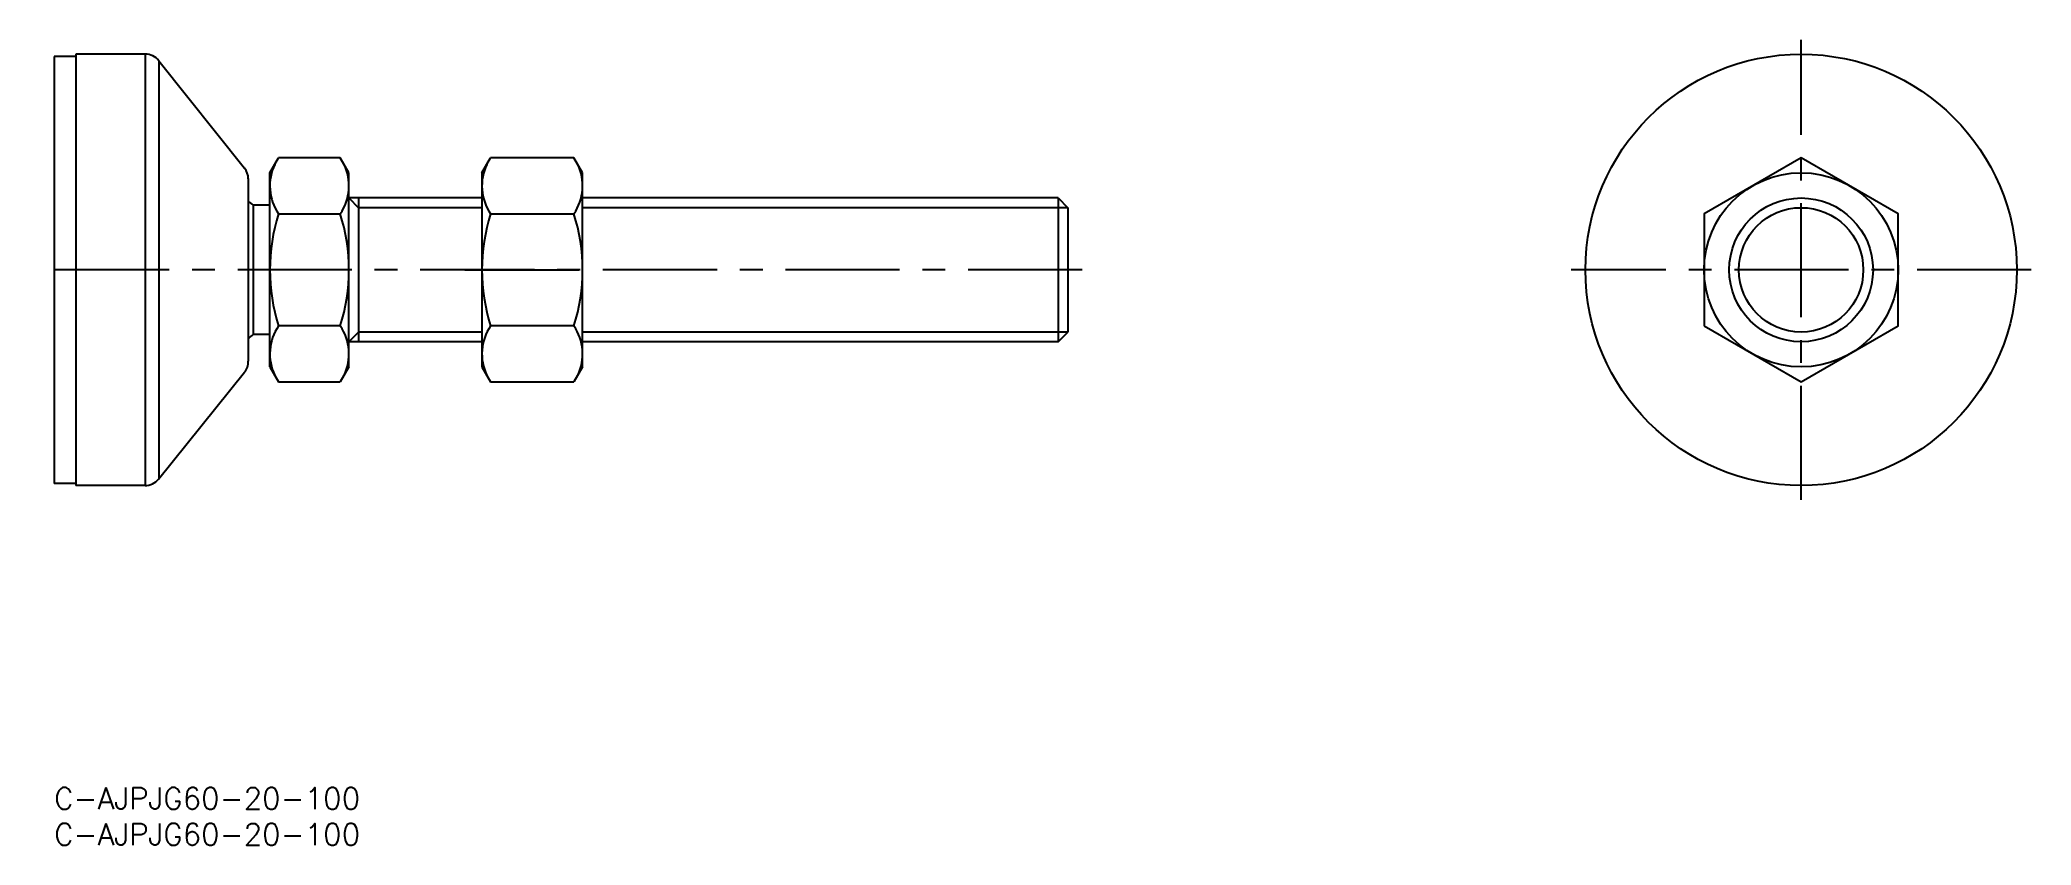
# Model space of a CAD drawing. Extents: x -2 to 275, y -8 to 104.
import ezdxf

# ---------------------------------------------------------------- set-up
doc = ezdxf.new("R2010")
doc.units = 0
doc.header["$LTSCALE"] = 0.5
doc.linetypes.add('CENTER', pattern=[50.8, 31.75, -6.35, 6.35, -6.35])
doc.layers.get('0').update_dxf_attribs({"linetype": 'CONTINUOUS'})
doc.layers.add('CENTER', color=1, linetype='CENTER')
doc.layers.add('後で消してね', color=7, linetype='CONTINUOUS')
doc.styles.get("Standard").update_dxf_attribs({"font": 'txt.shx', "height": 3, "bigfont": 'bigfont.shx'})

# ---------------------------------------------------------------- blocks, each defined once
blk = doc.blocks.new('*U12')
at = {"color": 7, "linetype": 'CONTINUOUS'}
blk.add_text('C-AJPJG60-20-100', height=3, dxfattribs=at).set_placement((0, -3))
blk = doc.blocks.new('*U13')
at = {"color": 7, "linetype": 'CONTINUOUS'}
blk.add_text('C-AJPJG60-20-100', height=3, dxfattribs=at).set_placement((0, -8))

msp = doc.modelspace()

# ---------------------------------------------------------------- linework, layer by layer
at = {"color": 7, "linetype": 'CONTINUOUS'}
for p, q in [((3, 101.7), (0, 101.7)), ((0, 101.7), (0, 42.32)), ((3, 102.02), (3, 42.02)), ((12.67, 102.02), (3, 102.02)), ((12.67, 102.02), (12.63, 42.02)), ((14.54, 101.11), (26.48, 86.17)), ((14.54, 101.11), (14.54, 42.97)), ((30, 85.52), (31.21, 87.6)), ((39.79, 87.6), (31.21, 87.6)), ((41, 85.52), (39.79, 87.6)), ((59.5, 85.52), (60.71, 87.6)), ((72.29, 87.6), (60.71, 87.6)), ((73.5, 85.52), (72.29, 87.6)), ((27, 84.71), (27, 59.32)), ((30, 58.52), (30, 85.52)), ((41, 58.52), (41, 85.52)), ((59.5, 85.52), (59.5, 58.52)), ((73.5, 58.52), (73.5, 85.52)), ((30, 81.02), (27.69, 81.02)), ((27.69, 81.02), (27.69, 63.02)), ((59.5, 82.02), (41, 82.02)), ((42.31, 82.02), (42.31, 62.02)), ((139.65, 82.02), (73.5, 82.02)), ((139.65, 82.02), (139.65, 62.02)), ((139.65, 82.02), (141, 80.66)), ((141, 80.66), (141, 63.37)), ((31.21, 79.81), (39.79, 79.81)), ((60.71, 79.81), (72.29, 79.81)), ((39.79, 64.22), (31.21, 64.22)), ((72.29, 64.22), (60.71, 64.22)), ((30, 63.02), (27.69, 63.02)), ((59.5, 62.02), (41, 62.02)), ((139.65, 62.02), (73.5, 62.02)), ((139.65, 62.02), (141, 63.37)), ((30, 58.52), (31.21, 56.43)), ((41, 58.52), (39.79, 56.43)), ((59.5, 58.52), (60.71, 56.43)), ((73.5, 58.52), (72.29, 56.43)), ((14.5, 42.91), (26.47, 57.78)), ((31.21, 56.43), (39.79, 56.43)), ((60.71, 56.43), (72.29, 56.43)), ((3, 42.32), (0, 42.32)), ((12.63, 42.02), (3, 42.02))]:
    msp.add_line(p, q, dxfattribs=at)
at = {"color": 3, "linetype": 'CONTINUOUS'}
for p, q in [((41, 82.02), (42.31, 80.66)), ((59.5, 80.66), (42.31, 80.66)), ((141, 80.66), (73.5, 80.66)), ((41, 62.02), (42.31, 63.37)), ((59.5, 63.37), (42.31, 63.37)), ((141, 63.37), (73.5, 63.37))]:
    msp.add_line(p, q, dxfattribs=at)
at = {"color": 7, "linetype": 'CONTINUOUS'}
msp.add_lwpolyline([(229.5, 64.22), (243, 56.43), (256.5, 64.22), (256.5, 79.81), (243, 87.6), (229.5, 79.81)], close=True, dxfattribs=at)
for radius in [30, 13.5, 10]:
    msp.add_circle((243, 72.02), radius, dxfattribs=at)
at = {"color": 3, "linetype": 'CONTINUOUS'}
msp.add_circle((243, 72.02), 8.65, dxfattribs=at)
at = {"color": 7, "linetype": 'CONTINUOUS'}
for centre, radius, start, end in [((12.67, 99.62), 2.4, 38.612, 90.0016), ((24.6, 84.67), 2.4, 0.8429, 38.6032), ((36.9, 83.71), 6.9, 154.3842, 214.3842), ((34.1, 83.71), 6.9, 325.6158, 25.6158), ((66.4, 83.71), 6.9, 154.3842, 214.3842), ((66.6, 83.71), 6.9, 325.6158, 25.6158), ((23.44, 76.02), 6.56, 49.6324, 57.1217), ((55.79, 72.02), 25.79, 162.412, 197.588), ((15.21, 72.02), 25.79, 342.412, 17.588), ((85.29, 72.02), 25.79, 162.412, 197.588), ((47.71, 72.02), 25.79, 342.412, 17.588), ((36.9, 60.33), 6.9, 145.6158, 205.6158), ((34.1, 60.33), 6.9, 334.3842, 34.3842), ((66.4, 60.33), 6.9, 145.6158, 205.6158), ((66.6, 60.33), 6.9, 334.3842, 34.3842), ((23.44, 68.02), 6.56, 302.8783, 310.3676), ((24.6, 59.29), 2.4, 321.1652, 0.7922), ((12.63, 44.42), 2.4, 270.0016, 321.1563)]:
    msp.add_arc(centre, radius, start, end, dxfattribs=at)
at = {"layer": 'CENTER', "color": 1, "linetype": 'CENTER'}
for p, q in [((243, 40.02), (243, 104.02)), ((143, 72.02), (-2, 72.02)), ((57.1, 72.02), (75.9, 72.02)), ((275, 72.02), (211, 72.02))]:
    msp.add_line(p, q, dxfattribs=at)

# ---------------------------------------------------------------- block references
at = {"layer": '後で消してね', "color": 7, "linetype": 'CONTINUOUS'}
for name in ['*U12', '*U13']:
    msp.add_blockref(name, (0, 0), dxfattribs=at)

doc.saveas('drawing.dxf')
